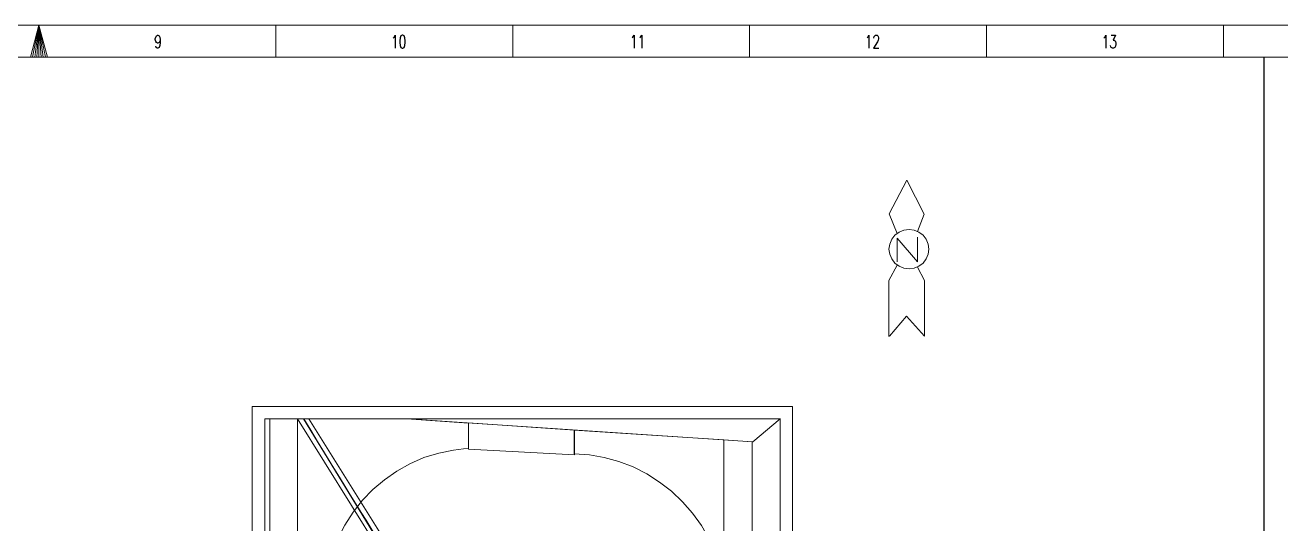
# Model space of a CAD drawing. Header units: inches. Extents: x -1128 to 651, y 96 to 845.
# Drawn here: x -243 to -146.6, y 806.3 to 844.5 of the extents above; entities that cross this region are included whole.
import ezdxf

# ---------------------------------------------------------------- set-up
doc = ezdxf.new("R2010")
doc.units = ezdxf.units.IN
doc.header["$MEASUREMENT"] = 0
for name, color, linetype in [('Cable Trench', 2, 'Continuous'), ('Layer 1', 7, 'Continuous'), ('TEG BORDER', 7, 'Continuous')]:
    doc.layers.add(name, color=color, linetype=linetype)
doc.layers.add('Cables', color=7, linetype='Continuous', lineweight=0)
doc.styles.add('TEG BORDER', font='txt_qlt.shx', dxfattribs={"width": 0.7, "bigfont": 'hztxt.shx'})

# ---------------------------------------------------------------- blocks, each defined once
blk = doc.blocks.new('TEG BORDER A2')
for p, q in [((297, 420), (297, 415)), ((334.12, 420), (334.12, 415)), ((371.25, 420), (371.25, 415)), ((408.37, 420), (408.37, 415)), ((445.5, 420), (445.5, 415)), ((482.62, 420), (482.62, 415))]:
    blk.add_line(p, q)
at = {"linetype": 'Continuous'}
blk.add_line((489, 415), (5, 415), dxfattribs=at)
at = {"color": 5, "lineweight": 15}
blk.add_lwpolyline([(0, 420), (594, 420), (594, 0), (0, 0)], close=True, dxfattribs=at)
blk.add_lwpolyline([(297, 420), (295.66, 415), (298.34, 415), (297, 420), (296, 415), (296.33, 415), (297, 420), (296.67, 415), (297.33, 415), (297, 420), (297.67, 415), (298, 415), (297, 420)])
blk.add_lwpolyline([(5, 415), (589, 415), (589, 5), (5, 5)], close=True)
at = {"layer": 'TEG BORDER'}
blk.add_line((489, 116), (489, 415), dxfattribs=at)
at = {"char_height": 2, "width": 2, "attachment_point": 1, "style": 'TEG BORDER'}
for s, insert in [('9', (315.05, 418.41)), ('\\pi2.2204e-016;10', (352.17, 418.41)), ('\\pi0.3;11', (389.3, 418.41)), ('\\pi2.2204e-016;12', (426.42, 418.41)), ('\\pi2.2204e-016;13', (463.55, 418.41))]:
    blk.add_mtext(s, dxfattribs=dict(at, insert=insert))

msp = doc.modelspace()

# ---------------------------------------------------------------- linework, layer by layer
at = {"layer": 'Cable Trench', "color": 0, "lineweight": 13}
for p, q in [((-215.908, 804.379), (-222.136, 814.349)), ((-215.488, 805.136), (-221.245, 814.349))]:
    msp.add_line(p, q, dxfattribs=at)
at = {"layer": 'Cables', "color": 0, "lineweight": 0}
msp.add_lwpolyline([(-221.657, 814.349), (-215.791, 804.738)], dxfattribs=at)
msp.add_open_spline([(-221.64, 814.349), (-218.829, 809.711), (-215.741, 804.769), (-215.741, 804.769)], degree=3, dxfattribs=at)
at = {"layer": 'Layer 1', "color": 0, "lineweight": 5}
for points in [[(-175.362, 832.668), (-176.701, 830.08), (-176.106, 828.564)], [(-175.362, 832.668), (-174.024, 830.051), (-174.53, 828.713)], [(-173.664, 827.361), (-173.724, 827.748), (-173.872, 828.134), (-174.11, 828.432), (-174.437, 828.67), (-174.794, 828.818), (-175.181, 828.878), (-175.597, 828.818), (-175.954, 828.67), (-176.281, 828.432), (-176.519, 828.134), (-176.667, 827.748), (-176.727, 827.361), (-176.667, 826.975), (-176.519, 826.618), (-176.281, 826.291), (-175.954, 826.053), (-175.597, 825.904), (-175.181, 825.845), (-174.794, 825.904), (-174.437, 826.053), (-174.11, 826.291), (-173.872, 826.618), (-173.724, 826.975), (-173.664, 827.361)], [(-174.526, 826.38), (-176.102, 828.194), (-176.102, 826.38)], [(-174.526, 826.38), (-174.526, 828.283)], [(-176.727, 824.953), (-176.102, 826.142)], [(-173.991, 824.953), (-174.526, 825.993)], [(-176.727, 824.953), (-176.727, 820.67)], [(-173.991, 824.953), (-173.991, 820.7)], [(-176.697, 820.7), (-175.389, 822.217)], [(-173.991, 820.7), (-175.389, 822.217)], [(-225.594, 739.708), (-184.14, 739.708), (-184.14, 815.301), (-225.594, 815.301), (-225.594, 739.708)], [(-224.642, 740.66), (-185.092, 740.66), (-185.092, 814.349), (-224.642, 814.349), (-224.642, 740.66)], [(-224.256, 804.447), (-224.256, 814.349), (-224.642, 814.349), (-224.642, 806.231)], [(-224.642, 814.349), (-224.642, 814.111)], [(-224.226, 814.349), (-224.642, 814.349)], [(-224.642, 814.052), (-224.642, 813.993)], [(-224.642, 813.933), (-224.642, 813.873)], [(-224.642, 813.814), (-224.642, 813.517)], [(-224.256, 814.349), (-224.256, 814.379)], [(-222.115, 800.729), (-222.115, 814.349), (-224.256, 814.349)], [(-222.115, 800.729), (-224.256, 800.729), (-224.256, 814.349)], [(-224.107, 814.349), (-224.167, 814.349)], [(-223.988, 814.349), (-224.047, 814.349)], [(-223.631, 814.349), (-223.929, 814.349)], [(-223.512, 814.349), (-223.572, 814.349)], [(-223.393, 814.349), (-223.453, 814.349)], [(-223.036, 814.349), (-223.334, 814.349)], [(-222.918, 814.349), (-222.977, 814.349)], [(-222.798, 814.349), (-222.858, 814.349)], [(-222.442, 814.349), (-222.739, 814.349)], [(-222.323, 814.349), (-222.382, 814.349)], [(-222.204, 814.349), (-222.263, 814.349)], [(-221.847, 814.349), (-222.144, 814.349)], [(-213.729, 814.349), (-222.115, 814.349), (-222.115, 800.67), (-220.003, 800.67)], [(-221.728, 814.349), (-221.787, 814.349)], [(-221.609, 814.349), (-221.669, 814.349)], [(-221.252, 814.349), (-221.549, 814.349)], [(-221.133, 814.349), (-221.193, 814.349)], [(-221.014, 814.349), (-221.074, 814.349)], [(-220.687, 814.349), (-220.955, 814.349)], [(-220.568, 814.349), (-220.628, 814.349)], [(-220.449, 814.349), (-220.509, 814.349)], [(-220.092, 814.349), (-220.39, 814.349)], [(-219.974, 814.349), (-220.033, 814.349)], [(-219.854, 814.349), (-219.914, 814.349)], [(-219.498, 814.349), (-219.795, 814.349)], [(-219.379, 814.349), (-219.438, 814.349)], [(-219.26, 814.349), (-219.319, 814.349)], [(-218.903, 814.349), (-219.2, 814.349)], [(-218.784, 814.349), (-218.843, 814.349)], [(-218.665, 814.349), (-218.725, 814.349)], [(-218.308, 814.349), (-218.606, 814.349)], [(-218.189, 814.349), (-218.249, 814.349)], [(-218.07, 814.349), (-218.13, 814.349)], [(-217.713, 814.349), (-218.011, 814.349)], [(-217.594, 814.349), (-217.654, 814.349)], [(-217.476, 814.349), (-217.535, 814.349)], [(-217.119, 814.349), (-217.416, 814.349)], [(-217, 814.349), (-217.059, 814.349)], [(-216.881, 814.349), (-216.94, 814.349)], [(-216.524, 814.349), (-216.821, 814.349)], [(-216.405, 814.349), (-216.464, 814.349)], [(-216.286, 814.349), (-216.345, 814.349)], [(-215.959, 814.349), (-216.227, 814.349)], [(-215.84, 814.349), (-215.899, 814.349)], [(-215.721, 814.349), (-215.781, 814.349)], [(-215.364, 814.349), (-215.662, 814.349)], [(-215.245, 814.349), (-215.305, 814.349)], [(-215.126, 814.349), (-215.186, 814.349)], [(-214.769, 814.349), (-215.067, 814.349)], [(-214.65, 814.349), (-214.71, 814.349)], [(-214.532, 814.349), (-214.591, 814.349)], [(-214.175, 814.349), (-214.472, 814.349)], [(-214.056, 814.349), (-214.115, 814.349)], [(-213.937, 814.349), (-213.996, 814.349)], [(-213.58, 814.349), (-213.877, 814.349)], [(-213.729, 814.349), (-209, 814.022)], [(-213.699, 814.349), (-213.729, 814.349)], [(-213.699, 814.349), (-187.173, 812.595), (-185.092, 814.349), (-213.699, 814.349)], [(-213.461, 814.349), (-213.521, 814.349)], [(-213.342, 814.349), (-213.401, 814.349)], [(-212.985, 814.349), (-213.283, 814.349)], [(-212.866, 814.349), (-212.926, 814.349)], [(-212.747, 814.349), (-212.807, 814.349)], [(-212.39, 814.349), (-212.688, 814.349)], [(-212.272, 814.349), (-212.331, 814.349)], [(-212.152, 814.349), (-212.212, 814.349)], [(-211.796, 814.349), (-212.093, 814.349)], [(-211.677, 814.349), (-211.736, 814.349)], [(-211.558, 814.349), (-211.617, 814.349)], [(-211.231, 814.349), (-211.498, 814.349)], [(-211.112, 814.349), (-211.171, 814.349)], [(-210.993, 814.349), (-211.052, 814.349)], [(-210.636, 814.349), (-210.933, 814.349)], [(-210.517, 814.349), (-210.577, 814.349)], [(-210.398, 814.349), (-210.457, 814.349)], [(-210.041, 814.349), (-210.339, 814.349)], [(-209.922, 814.349), (-209.982, 814.349)], [(-209.803, 814.349), (-209.863, 814.349)], [(-209.446, 814.349), (-209.744, 814.349)], [(-209.328, 814.349), (-209.387, 814.349)], [(-209.208, 814.349), (-209.268, 814.349)], [(-208.852, 814.349), (-209.149, 814.349)], [(-200.852, 813.487), (-209, 814.052), (-209, 812.03), (-200.852, 811.584), (-200.852, 813.487)], [(-209, 814.022), (-209, 812.089)], [(-208.733, 814.349), (-208.792, 814.349)], [(-208.614, 814.349), (-208.673, 814.349)], [(-208.257, 814.349), (-208.554, 814.349)], [(-208.138, 814.349), (-208.197, 814.349)], [(-208.019, 814.349), (-208.079, 814.349)], [(-207.662, 814.349), (-207.96, 814.349)], [(-207.543, 814.349), (-207.603, 814.349)], [(-207.424, 814.349), (-207.484, 814.349)], [(-207.067, 814.349), (-207.365, 814.349)], [(-206.948, 814.349), (-207.008, 814.349)], [(-206.83, 814.349), (-206.889, 814.349)], [(-206.502, 814.349), (-206.77, 814.349)], [(-206.384, 814.349), (-206.443, 814.349)], [(-206.265, 814.349), (-206.324, 814.349)], [(-205.908, 814.349), (-206.205, 814.349)], [(-205.789, 814.349), (-205.848, 814.349)], [(-205.67, 814.349), (-205.729, 814.349)], [(-205.313, 814.349), (-205.61, 814.349)], [(-205.194, 814.349), (-205.253, 814.349)], [(-205.075, 814.349), (-205.135, 814.349)], [(-204.718, 814.349), (-205.016, 814.349)], [(-204.599, 814.349), (-204.659, 814.349)], [(-204.48, 814.349), (-204.54, 814.349)], [(-204.124, 814.349), (-204.421, 814.349)], [(-204.004, 814.349), (-204.064, 814.349)], [(-203.886, 814.349), (-203.945, 814.349)], [(-203.529, 814.349), (-203.826, 814.349)], [(-203.41, 814.349), (-203.469, 814.349)], [(-203.291, 814.349), (-203.35, 814.349)], [(-202.934, 814.349), (-203.231, 814.349)], [(-202.815, 814.349), (-202.875, 814.349)], [(-202.696, 814.349), (-202.755, 814.349)], [(-202.339, 814.349), (-202.637, 814.349)], [(-202.22, 814.349), (-202.28, 814.349)], [(-202.101, 814.349), (-202.161, 814.349)], [(-201.774, 814.349), (-202.042, 814.349)], [(-201.655, 814.349), (-201.715, 814.349)], [(-201.536, 814.349), (-201.596, 814.349)], [(-201.18, 814.349), (-201.477, 814.349)], [(-201.06, 814.349), (-201.12, 814.349)], [(-200.942, 814.349), (-201.001, 814.349)], [(-200.585, 814.349), (-200.882, 814.349)], [(-200.882, 811.673), (-200.882, 813.487), (-189.403, 812.744)], [(-200.466, 814.349), (-200.525, 814.349)], [(-200.347, 814.349), (-200.406, 814.349)], [(-199.99, 814.349), (-200.287, 814.349)], [(-199.871, 814.349), (-199.931, 814.349)], [(-199.752, 814.349), (-199.811, 814.349)], [(-199.395, 814.349), (-199.693, 814.349)], [(-199.276, 814.349), (-199.336, 814.349)], [(-199.157, 814.349), (-199.217, 814.349)], [(-198.8, 814.349), (-199.098, 814.349)], [(-198.682, 814.349), (-198.741, 814.349)], [(-198.563, 814.349), (-198.622, 814.349)], [(-198.206, 814.349), (-198.503, 814.349)], [(-198.087, 814.349), (-198.146, 814.349)], [(-197.968, 814.349), (-198.027, 814.349)], [(-197.611, 814.349), (-197.908, 814.349)], [(-197.492, 814.349), (-197.551, 814.349)], [(-197.373, 814.349), (-197.433, 814.349)], [(-197.046, 814.349), (-197.314, 814.349)], [(-196.927, 814.349), (-196.987, 814.349)], [(-196.808, 814.349), (-196.868, 814.349)], [(-196.451, 814.349), (-196.749, 814.349)], [(-196.332, 814.349), (-196.392, 814.349)], [(-196.213, 814.349), (-196.273, 814.349)], [(-195.856, 814.349), (-196.154, 814.349)], [(-195.738, 814.349), (-195.797, 814.349)], [(-195.619, 814.349), (-195.678, 814.349)], [(-195.262, 814.349), (-195.559, 814.349)], [(-195.143, 814.349), (-195.202, 814.349)], [(-195.024, 814.349), (-195.083, 814.349)], [(-194.667, 814.349), (-194.964, 814.349)], [(-194.548, 814.349), (-194.607, 814.349)], [(-194.429, 814.349), (-194.489, 814.349)], [(-194.072, 814.349), (-194.37, 814.349)], [(-193.953, 814.349), (-194.013, 814.349)], [(-193.834, 814.349), (-193.894, 814.349)], [(-193.478, 814.349), (-193.775, 814.349)], [(-193.358, 814.349), (-193.418, 814.349)], [(-193.24, 814.349), (-193.299, 814.349)], [(-192.883, 814.349), (-193.18, 814.349)], [(-192.764, 814.349), (-192.823, 814.349)], [(-192.645, 814.349), (-192.704, 814.349)], [(-192.318, 814.349), (-192.585, 814.349)], [(-192.199, 814.349), (-192.258, 814.349)], [(-192.08, 814.349), (-192.139, 814.349)], [(-191.723, 814.349), (-192.02, 814.349)], [(-191.604, 814.349), (-191.663, 814.349)], [(-191.485, 814.349), (-191.545, 814.349)], [(-191.128, 814.349), (-191.426, 814.349)], [(-191.009, 814.349), (-191.069, 814.349)], [(-190.89, 814.349), (-190.95, 814.349)], [(-190.534, 814.349), (-190.831, 814.349)], [(-190.414, 814.349), (-190.474, 814.349)], [(-190.296, 814.349), (-190.355, 814.349)], [(-189.939, 814.349), (-190.236, 814.349)], [(-189.82, 814.349), (-189.879, 814.349)], [(-189.701, 814.349), (-189.76, 814.349)], [(-189.344, 814.349), (-189.641, 814.349)], [(-189.225, 814.349), (-189.285, 814.349)], [(-189.106, 814.349), (-189.166, 814.349)], [(-188.749, 814.349), (-189.047, 814.349)], [(-188.63, 814.349), (-188.69, 814.349)], [(-188.511, 814.349), (-188.571, 814.349)], [(-188.154, 814.349), (-188.452, 814.349)], [(-188.036, 814.349), (-188.095, 814.349)], [(-187.917, 814.349), (-187.976, 814.349)], [(-187.589, 814.349), (-187.857, 814.349)], [(-187.471, 814.349), (-187.53, 814.349)], [(-187.351, 814.349), (-187.411, 814.349)], [(-186.995, 814.349), (-187.292, 814.349)], [(-186.876, 814.349), (-186.935, 814.349)], [(-186.757, 814.349), (-186.816, 814.349)], [(-186.4, 814.349), (-186.697, 814.349)], [(-186.281, 814.349), (-186.341, 814.349)], [(-186.162, 814.349), (-186.222, 814.349)], [(-185.805, 814.349), (-186.102, 814.349)], [(-185.686, 814.349), (-185.746, 814.349)], [(-185.567, 814.349), (-185.627, 814.349)], [(-185.092, 813.993), (-185.092, 814.349), (-185.508, 814.349)], [(-185.092, 814.349), (-185.092, 814.379)], [(-185.092, 776.018), (-185.092, 814.349)], [(-185.092, 813.873), (-185.092, 813.933)], [(-185.092, 813.755), (-185.092, 813.814)], [(-185.092, 813.398), (-185.092, 813.695)], [(-224.642, 813.457), (-224.642, 813.427)], [(-224.642, 813.368), (-224.642, 813.309)], [(-224.642, 813.249), (-224.642, 812.952)], [(-224.642, 812.892), (-224.642, 812.833)], [(-224.642, 812.773), (-224.642, 812.714)], [(-224.642, 812.654), (-224.642, 812.357)], [(-189.344, 776.018), (-189.403, 812.744), (-187.233, 812.595)], [(-189.403, 812.744), (-189.403, 801.889)], [(-187.233, 812.595), (-187.233, 776.018)], [(-185.092, 813.279), (-185.092, 813.338)], [(-185.092, 813.16), (-185.092, 813.219)], [(-185.092, 812.803), (-185.092, 813.1)], [(-185.092, 812.684), (-185.092, 812.744)], [(-185.092, 812.565), (-185.092, 812.624)], [(-185.092, 812.238), (-185.092, 812.535)], [(-224.642, 812.298), (-224.642, 812.238)], [(-224.642, 812.178), (-224.642, 812.119)], [(-224.642, 812.06), (-224.642, 811.762)], [(-224.642, 811.703), (-224.642, 811.643)], [(-224.642, 811.584), (-224.642, 811.524)], [(-209, 812.089), (-210.16, 811.941), (-211.29, 811.703), (-212.42, 811.376), (-213.491, 810.9), (-214.502, 810.335), (-215.453, 809.68), (-216.345, 808.937), (-217.148, 808.105), (-217.862, 807.183), (-218.487, 806.201), (-219.022, 805.161), (-219.438, 804.09), (-219.736, 802.96), (-219.944, 801.83), (-220.003, 800.67)], [(-189.403, 801.889), (-189.671, 803.019), (-190.058, 804.12), (-190.563, 805.161), (-191.128, 806.172), (-191.812, 807.123), (-192.585, 807.985), (-193.418, 808.788), (-194.34, 809.502), (-195.321, 810.127), (-196.362, 810.662), (-197.462, 811.078), (-198.592, 811.376), (-199.722, 811.584), (-200.882, 811.673)], [(-185.092, 812.119), (-185.092, 812.178)], [(-185.092, 812), (-185.092, 812.06)], [(-185.092, 811.643), (-185.092, 811.941)], [(-185.092, 811.524), (-185.092, 811.584)], [(-224.642, 811.465), (-224.642, 811.167)], [(-224.642, 811.108), (-224.642, 811.049)], [(-224.642, 810.989), (-224.642, 810.929)], [(-224.642, 810.87), (-224.642, 810.573)], [(-185.092, 811.405), (-185.092, 811.465)], [(-185.092, 811.049), (-185.092, 811.346)], [(-185.092, 810.929), (-185.092, 810.989)], [(-185.092, 810.811), (-185.092, 810.87)], [(-185.092, 810.454), (-185.092, 810.751)], [(-224.642, 810.513), (-224.642, 810.454)], [(-224.642, 810.394), (-224.642, 810.335)], [(-224.642, 810.275), (-224.642, 809.978)], [(-224.642, 809.918), (-224.642, 809.859)], [(-224.642, 809.8), (-224.642, 809.74)], [(-224.642, 809.68), (-224.642, 809.383)], [(-185.092, 810.335), (-185.092, 810.394)], [(-185.092, 810.216), (-185.092, 810.275)], [(-185.092, 809.859), (-185.092, 810.156)], [(-185.092, 809.74), (-185.092, 809.8)], [(-185.092, 809.621), (-185.092, 809.68)], [(-224.642, 809.324), (-224.642, 809.264)], [(-224.642, 809.205), (-224.642, 809.145)], [(-224.642, 809.086), (-224.642, 808.788)], [(-224.642, 808.729), (-224.642, 808.699)], [(-185.092, 809.264), (-185.092, 809.562)], [(-185.092, 809.145), (-185.092, 809.205)], [(-185.092, 809.026), (-185.092, 809.086)], [(-185.092, 808.669), (-185.092, 808.967)], [(-224.642, 808.64), (-224.642, 808.58)], [(-224.642, 808.521), (-224.642, 808.223)], [(-224.642, 808.164), (-224.642, 808.105)], [(-224.642, 808.045), (-224.642, 807.985)], [(-224.642, 807.926), (-224.642, 807.629)], [(-185.092, 808.551), (-185.092, 808.61)], [(-185.092, 808.432), (-185.092, 808.491)], [(-185.092, 808.075), (-185.092, 808.372)], [(-185.092, 807.956), (-185.092, 808.015)], [(-185.092, 807.837), (-185.092, 807.896)], [(-185.092, 807.51), (-185.092, 807.807)], [(-224.642, 807.569), (-224.642, 807.51)], [(-224.642, 807.45), (-224.642, 807.391)], [(-224.642, 807.331), (-224.642, 807.034)], [(-224.642, 806.974), (-224.642, 806.915)], [(-224.642, 806.856), (-224.642, 806.796)], [(-224.642, 806.737), (-224.642, 806.439)], [(-185.092, 807.391), (-185.092, 807.45)], [(-185.092, 807.272), (-185.092, 807.331)], [(-185.092, 806.915), (-185.092, 807.212)], [(-185.092, 806.796), (-185.092, 806.856)], [(-185.092, 806.677), (-185.092, 806.737)], [(-224.642, 806.38), (-224.642, 806.32)], [(-185.092, 806.32), (-185.092, 806.618)]]:
    msp.add_lwpolyline(points, dxfattribs=at)
msp.add_open_spline([(-214.323, 814.349), (-214.323, 814.349), (-214.294, 814.349), (-214.294, 814.349), (-214.294, 814.349), (-214.323, 814.349), (-214.323, 814.349)], degree=3, knots=[0, 0, 0, 0, 1, 1, 1, 2, 2, 2, 2], dxfattribs=at)

# ---------------------------------------------------------------- block references
at = {"layer": 'Cables', "color": 0, "xscale": 0.4897326461023622, "yscale": 0.4897326461023622, "zscale": 0.4897326461023622}
msp.add_blockref('TEG BORDER A2', (-387.419, 638.86), dxfattribs=at)

doc.saveas('drawing.dxf')
